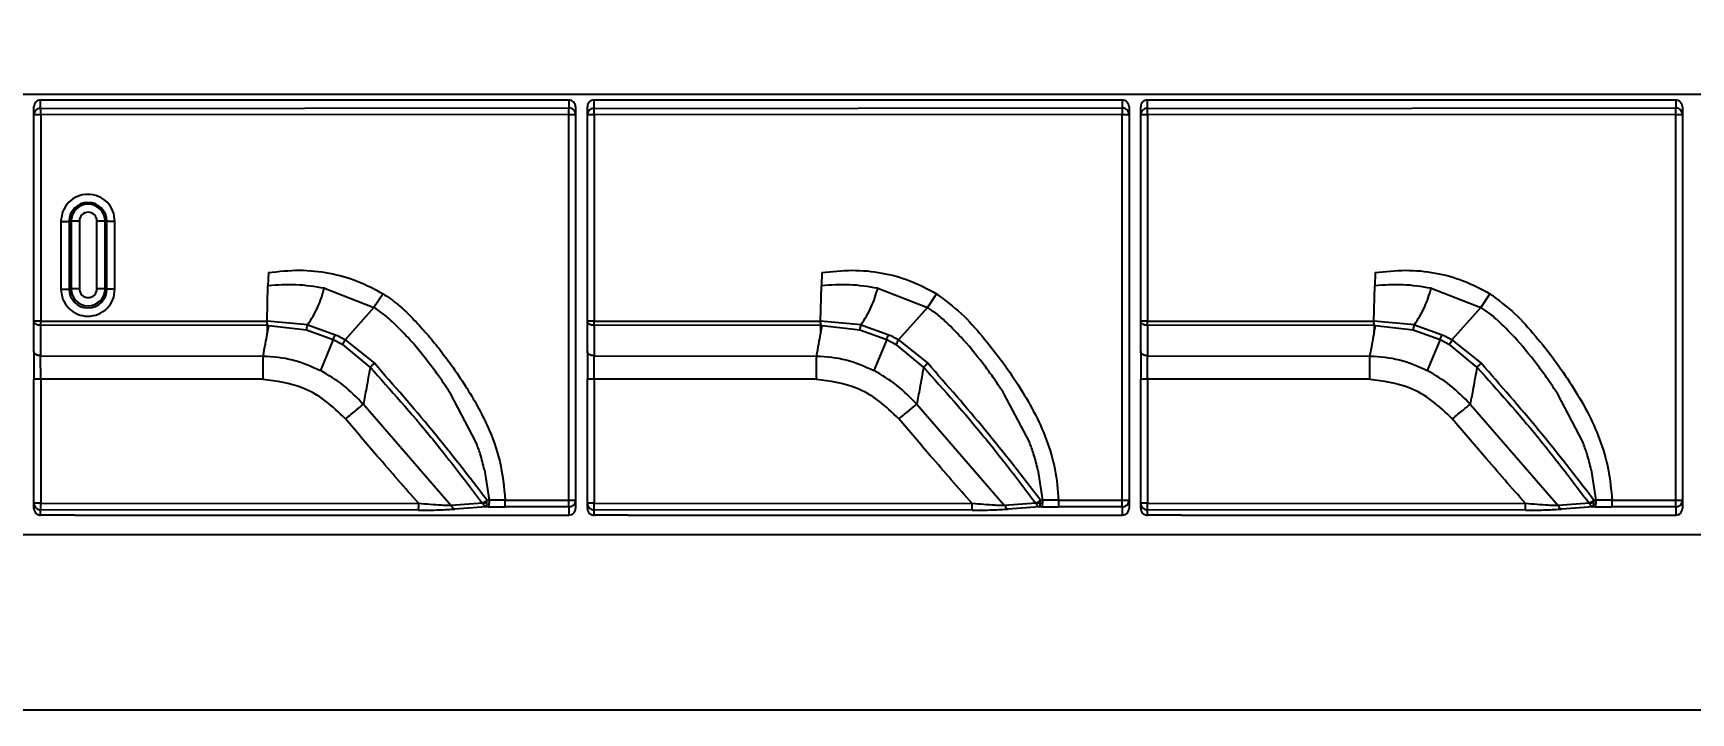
# Model space of a CAD drawing. Header units: millimetres. Extents: x 271 to 405, y 465 to 539.
# Drawn here: x 304.89 to 324.94, y 497.41 to 505.63 of the extents above; entities that cross this region are included whole.
import ezdxf

# ---------------------------------------------------------------- set-up
doc = ezdxf.new("R2010")
doc.units = ezdxf.units.MM
doc.header["$PDSIZE"] = -1
doc.dimstyles.new('ISO-25', dxfattribs={"dimtxt": 2.5, "dimasz": 2.5, "dimexe": 1.25, "dimexo": 0.625, "dimtad": 1, "dimtxsty": 'Standard', "dimcen": 2.5, "dimadec": 0, "dimazin": 0, "dimtfac": 1, "dimtmove": 0, "dimatfit": 3, "dimfxl": 1, "dimarcsym": 0})

# ---------------------------------------------------------------- blocks, each defined once
blk = doc.blocks.new('*D2')
at = {"color": 0, "lineweight": -2}
for p, q in [((288.922, 503.974), (288.922, 465.47)), ((360.773, 503.974), (360.773, 465.47)), ((293.002, 467.47), (356.693, 467.47))]:
    blk.add_line(p, q, dxfattribs=at)
at = {"color": 0}
for points in [[(293.002, 468.15), (293.002, 466.79), (288.922, 467.47)], [(356.693, 466.79), (356.693, 468.15), (360.773, 467.47)]]:
    blk.add_solid(points, dxfattribs=at)
at = {"layer": 'Defpoints', "color": 0}
for p in [(288.922, 503.974), (360.773, 503.974), (360.773, 467.47)]:
    blk.add_point(p, dxfattribs=at)
at = {"color": 0, "insert": (324.848, 471.036), "char_height": 3.5, "attachment_point": 5}
blk.add_mtext('71,85', dxfattribs=at)
blk = doc.blocks.new('*D5')
at = {"color": 0, "lineweight": -2}
for p, q in [((316.026, 516.554), (274.623, 516.554)), ((276.623, 512.474), (276.623, 500.201)), ((276.623, 480.797), (276.623, 493.07)), ((316.026, 476.717), (274.623, 476.717))]:
    blk.add_line(p, q, dxfattribs=at)
at = {"color": 0}
for points in [[(277.303, 512.474), (275.943, 512.474), (276.623, 516.554)], [(275.943, 480.797), (277.303, 480.797), (276.623, 476.717)]]:
    blk.add_solid(points, dxfattribs=at)
at = {"layer": 'Defpoints', "color": 0}
for p in [(276.623, 516.554), (316.026, 516.554), (316.026, 476.717)]:
    blk.add_point(p, dxfattribs=at)
at = {"color": 0, "insert": (276.623, 496.635), "char_height": 3.5, "attachment_point": 5}
blk.add_mtext('39,84', dxfattribs=at)

msp = doc.modelspace()

# ---------------------------------------------------------------- linework, layer by layer
at = {"color": 7, "linetype": 'Continuous', "lineweight": 25}
for p, q in [((291.621, 504.891), (358.126, 504.892)), ((304.895, 504.641), (304.895, 504.739)), ((304.976, 504.72), (304.976, 504.819)), ((311.366, 504.819), (304.976, 504.819)), ((304.976, 504.72), (311.366, 504.725)), ((311.366, 504.819), (311.366, 504.725)), ((311.447, 504.739), (311.447, 504.646)), ((311.589, 504.641), (311.589, 504.739)), ((311.67, 504.72), (311.67, 504.819)), ((318.06, 504.819), (311.67, 504.819)), ((311.67, 504.72), (318.06, 504.725)), ((318.06, 504.819), (318.06, 504.725)), ((318.141, 504.739), (318.141, 504.646)), ((318.283, 504.641), (318.283, 504.739)), ((318.364, 504.72), (318.364, 504.819)), ((324.754, 504.819), (318.364, 504.819)), ((318.364, 504.72), (324.754, 504.725)), ((324.754, 504.819), (324.754, 504.725)), ((324.835, 504.739), (324.835, 504.646)), ((304.895, 502.144), (304.895, 504.641)), ((311.366, 504.647), (304.977, 504.642)), ((304.977, 504.642), (304.977, 502.145)), ((311.366, 499.978), (311.366, 504.647)), ((311.447, 504.646), (311.447, 499.977)), ((311.589, 502.144), (311.589, 504.641)), ((318.06, 504.647), (311.671, 504.642)), ((311.671, 504.642), (311.671, 502.145)), ((318.06, 499.978), (318.06, 504.647)), ((318.141, 504.646), (318.141, 499.977)), ((318.283, 502.144), (318.283, 504.641)), ((324.754, 504.647), (318.365, 504.642)), ((318.365, 504.642), (318.365, 502.145)), ((324.754, 499.978), (324.754, 504.647)), ((324.835, 504.646), (324.835, 499.977)), ((305.222, 503.352), (305.222, 502.532)), ((305.321, 503.353), (305.346, 503.355)), ((305.321, 503.353), (305.321, 502.533)), ((305.346, 503.355), (305.346, 502.535)), ((305.445, 503.356), (305.445, 502.536)), ((305.657, 502.536), (305.657, 503.356)), ((305.755, 502.535), (305.755, 503.355)), ((305.777, 503.353), (305.755, 503.355)), ((305.778, 502.533), (305.777, 503.353)), ((305.875, 502.532), (305.875, 503.352)), ((307.731, 502.733), (307.726, 502.574)), ((314.425, 502.733), (314.42, 502.574)), ((321.119, 502.733), (321.114, 502.574)), ((305.321, 502.533), (305.346, 502.535)), ((305.778, 502.533), (305.755, 502.535)), ((307.715, 502.143), (307.726, 502.574)), ((308.408, 502.543), (309.008, 502.31)), ((314.409, 502.143), (314.42, 502.574)), ((315.102, 502.543), (315.702, 502.31)), ((321.103, 502.143), (321.114, 502.574)), ((321.796, 502.543), (322.396, 502.31)), ((309.008, 502.31), (308.66, 501.917)), ((309.118, 502.477), (309.008, 502.31)), ((315.702, 502.31), (315.354, 501.917)), ((315.812, 502.477), (315.702, 502.31)), ((322.396, 502.31), (322.048, 501.917)), ((322.506, 502.477), (322.396, 502.31)), ((304.895, 501.776), (304.895, 502.144)), ((307.721, 502.092), (304.976, 502.095)), ((304.976, 502.095), (304.976, 501.726)), ((304.977, 502.145), (307.715, 502.143)), ((308.207, 502.101), (307.715, 502.143)), ((307.719, 502.002), (307.721, 502.092)), ((307.721, 502.092), (307.736, 502.092)), ((307.736, 502.092), (308.191, 502.04)), ((308.207, 502.101), (308.542, 501.98)), ((311.589, 501.776), (311.589, 502.144)), ((314.415, 502.092), (311.67, 502.095)), ((311.67, 502.095), (311.67, 501.726)), ((311.671, 502.145), (314.409, 502.143)), ((314.901, 502.101), (314.409, 502.143)), ((314.413, 502.002), (314.415, 502.092)), ((314.415, 502.092), (314.43, 502.092)), ((314.43, 502.092), (314.885, 502.04)), ((314.901, 502.101), (315.236, 501.98)), ((318.283, 501.776), (318.283, 502.144)), ((321.109, 502.092), (318.364, 502.095)), ((318.364, 502.095), (318.364, 501.726)), ((318.365, 502.145), (321.103, 502.143)), ((321.595, 502.101), (321.103, 502.143)), ((321.107, 502.002), (321.109, 502.092)), ((321.109, 502.092), (321.124, 502.092)), ((321.124, 502.092), (321.579, 502.04)), ((321.595, 502.101), (321.93, 501.98)), ((308.191, 502.04), (308.516, 501.924)), ((308.516, 501.924), (308.36, 501.549)), ((308.516, 501.924), (308.63, 501.863)), ((308.66, 501.917), (309.013, 501.635)), ((314.885, 502.04), (315.21, 501.924)), ((315.21, 501.924), (315.054, 501.549)), ((315.21, 501.924), (315.324, 501.863)), ((315.354, 501.917), (315.707, 501.635)), ((321.579, 502.04), (321.904, 501.924)), ((321.904, 501.924), (321.748, 501.549)), ((321.904, 501.924), (322.018, 501.863)), ((322.048, 501.917), (322.401, 501.635)), ((304.976, 501.726), (307.668, 501.723)), ((308.962, 501.588), (308.63, 501.863)), ((311.67, 501.726), (314.362, 501.723)), ((315.656, 501.588), (315.324, 501.863)), ((318.364, 501.726), (321.056, 501.723)), ((322.35, 501.588), (322.018, 501.863)), ((304.895, 499.941), (304.895, 501.443)), ((307.667, 501.443), (304.977, 501.446)), ((304.977, 501.443), (304.977, 499.941)), ((307.667, 501.44), (304.977, 501.443)), ((311.589, 499.941), (311.589, 501.443)), ((314.361, 501.443), (311.671, 501.446)), ((311.671, 501.443), (311.671, 499.941)), ((314.361, 501.44), (311.671, 501.443)), ((318.283, 499.941), (318.283, 501.443)), ((321.055, 501.443), (318.365, 501.446)), ((318.365, 501.443), (318.365, 499.941)), ((321.055, 501.44), (318.365, 501.443)), ((308.88, 501.14), (309.943, 499.913)), ((310.242, 500.683), (309.939, 501.262)), ((315.574, 501.14), (316.637, 499.913)), ((316.936, 500.683), (316.633, 501.262)), ((322.268, 501.14), (323.331, 499.913)), ((323.63, 500.683), (323.327, 501.262)), ((310.345, 500.348), (310.401, 499.98)), ((317.039, 500.348), (317.095, 499.98)), ((323.733, 500.348), (323.789, 499.98)), ((304.895, 499.878), (304.895, 499.941)), ((304.977, 499.941), (309.549, 499.938)), ((310.322, 499.941), (309.943, 499.913)), ((310.366, 499.899), (309.986, 499.871)), ((310.39, 499.899), (310.366, 499.899)), ((310.375, 499.95), (310.376, 499.98)), ((310.376, 499.98), (310.401, 499.98)), ((310.39, 499.899), (310.595, 499.898)), ((310.596, 499.978), (310.401, 499.98)), ((311.366, 499.897), (310.595, 499.898)), ((310.596, 499.978), (311.366, 499.978)), ((311.366, 499.897), (311.366, 499.798)), ((311.447, 499.977), (311.447, 499.878)), ((311.589, 499.878), (311.589, 499.941)), ((311.671, 499.941), (316.243, 499.938)), ((317.016, 499.941), (316.637, 499.913)), ((317.06, 499.899), (316.68, 499.871)), ((317.084, 499.899), (317.06, 499.899)), ((317.069, 499.95), (317.07, 499.98)), ((317.07, 499.98), (317.095, 499.98)), ((317.084, 499.899), (317.289, 499.898)), ((317.29, 499.978), (317.095, 499.98)), ((318.06, 499.897), (317.289, 499.898)), ((317.29, 499.978), (318.06, 499.978)), ((318.06, 499.897), (318.06, 499.798)), ((318.141, 499.977), (318.141, 499.878)), ((318.283, 499.878), (318.283, 499.941)), ((318.365, 499.941), (322.937, 499.938)), ((323.71, 499.941), (323.331, 499.913)), ((323.754, 499.899), (323.374, 499.871)), ((323.778, 499.899), (323.754, 499.899)), ((323.763, 499.95), (323.764, 499.98)), ((323.764, 499.98), (323.789, 499.98)), ((323.778, 499.899), (323.983, 499.898)), ((323.984, 499.978), (323.789, 499.98)), ((324.754, 499.897), (323.983, 499.898)), ((323.984, 499.978), (324.754, 499.978)), ((324.754, 499.897), (324.754, 499.798)), ((324.835, 499.977), (324.835, 499.878)), ((304.976, 499.798), (304.976, 499.861)), ((309.548, 499.858), (304.976, 499.861)), ((305.388, 499.798), (304.976, 499.798)), ((305.388, 499.798), (311.366, 499.798)), ((311.67, 499.798), (311.67, 499.861)), ((316.242, 499.858), (311.67, 499.861)), ((312.082, 499.798), (311.67, 499.798)), ((312.082, 499.798), (318.06, 499.798)), ((318.364, 499.798), (318.364, 499.861)), ((322.936, 499.858), (318.364, 499.861)), ((318.776, 499.798), (318.364, 499.798)), ((318.776, 499.798), (324.754, 499.798)), ((358.126, 499.56), (291.621, 499.56)), ((291.621, 497.441), (358.126, 497.442))]:
    msp.add_line(p, q, dxfattribs=at)
at = {"color": 7, "linetype": 'Continuous', "lineweight": 25, "flags": 128}
for points in [[(307.717, 501.989), (307.718, 501.997), (307.719, 502.002)], [(314.411, 501.989), (314.412, 501.997), (314.413, 502.002)], [(321.105, 501.989), (321.106, 501.997), (321.107, 502.002)], [(307.667, 501.44), (307.667, 501.44), (307.667, 501.441), (307.667, 501.441), (307.667, 501.441), (307.667, 501.442), (307.667, 501.442), (307.667, 501.443), (307.667, 501.443)], [(314.361, 501.44), (314.361, 501.44), (314.361, 501.441), (314.361, 501.441), (314.361, 501.441), (314.361, 501.442), (314.361, 501.442), (314.361, 501.443), (314.361, 501.443)], [(321.055, 501.44), (321.055, 501.44), (321.055, 501.441), (321.055, 501.441), (321.055, 501.441), (321.055, 501.442), (321.055, 501.442), (321.055, 501.443), (321.055, 501.443)]]:
    msp.add_lwpolyline(points, dxfattribs=at)
at = {"color": 7, "linetype": 'Continuous', "lineweight": 25}
for centre, radius, start, end in [((301.925, 504.657), 3.052, 359.7232, 1.199), ((308.315, 504.661), 3.052, 359.7232, 1.199), ((308.619, 504.657), 3.052, 359.7232, 1.199), ((315.009, 504.661), 3.052, 359.7232, 1.199), ((315.313, 504.657), 3.052, 359.7232, 1.199), ((321.703, 504.661), 3.052, 359.7232, 1.199), ((305.549, 503.353), 0.228, 0.0049, 180), ((305.55, 503.355), 0.205, 0.0049, 180), ((305.426, 500.559), 2.797, 89.6111, 91.6423), ((305.551, 503.356), 0.106, 0.0049, 180), ((305.676, 500.685), 2.671, 88.3206, 90.4188), ((305.549, 502.533), 0.228, 180.0049, 360), ((305.426, 499.739), 2.797, 89.6111, 91.6423), ((305.55, 502.535), 0.205, 180.0049, 360), ((305.551, 502.536), 0.106, 180.0049, 360), ((305.677, 499.865), 2.671, 88.3206, 90.4188), ((296.784, 502.15), 8.193, 359.6155, 359.9695), ((221.287, 517.734), 87.853, 349.68408, 349.74389), ((303.478, 502.15), 8.193, 359.6155, 359.9695), ((227.981, 517.734), 87.853, 349.68408, 349.74389), ((310.172, 502.15), 8.193, 359.6155, 359.9695), ((234.675, 517.734), 87.853, 349.68408, 349.74389), ((301.993, 499.926), 2.984, 358.7609, 0.2933), ((306.565, 499.922), 2.984, 358.7609, 0.2933), ((307.65, 499.963), 2.947, 358.7356, 0.3039), ((308.42, 499.962), 2.946, 358.7355, 0.3038), ((308.687, 499.926), 2.984, 358.7609, 0.2933), ((313.259, 499.922), 2.984, 358.7609, 0.2933), ((314.344, 499.963), 2.947, 358.7356, 0.3039), ((315.114, 499.962), 2.946, 358.7355, 0.3038), ((315.381, 499.926), 2.984, 358.7609, 0.2933), ((319.953, 499.922), 2.984, 358.7609, 0.2933), ((321.038, 499.963), 2.947, 358.7356, 0.3039), ((321.808, 499.962), 2.946, 358.7355, 0.3038)]:
    msp.add_arc(centre, radius, start, end, dxfattribs=at)
for points, knots in [([(304.976, 504.819), (304.965, 504.818), (304.949, 504.817), (304.93, 504.806), (304.914, 504.793), (304.898, 504.771), (304.896, 504.75), (304.895, 504.739)], [0, 0, 0, 0, 0.25342, 0.376755, 0.504454, 0.75394, 1, 1, 1, 1]), ([(304.976, 504.72), (304.968, 504.72), (304.951, 504.718), (304.93, 504.708), (304.914, 504.693), (304.904, 504.678), (304.896, 504.66), (304.895, 504.647), (304.895, 504.641)], [0, 0, 0, 0, 0.182037, 0.411431, 0.545977, 0.690303, 0.842527, 1, 1, 1, 1]), ([(311.447, 504.739), (311.446, 504.75), (311.444, 504.766), (311.434, 504.784), (311.42, 504.8), (311.398, 504.816), (311.376, 504.818), (311.366, 504.819)], [0, 0, 0, 0, 0.248992, 0.370652, 0.496975, 0.749541, 1, 1, 1, 1]), ([(311.447, 504.646), (311.446, 504.652), (311.445, 504.665), (311.438, 504.683), (311.428, 504.698), (311.412, 504.712), (311.391, 504.723), (311.373, 504.725), (311.366, 504.725)], [0, 0, 0, 0, 0.157473, 0.309697, 0.454023, 0.588569, 0.817963, 1, 1, 1, 1]), ([(311.67, 504.819), (311.659, 504.818), (311.643, 504.817), (311.624, 504.806), (311.608, 504.793), (311.592, 504.771), (311.59, 504.75), (311.589, 504.739)], [0, 0, 0, 0, 0.25342, 0.376755, 0.504454, 0.75394, 1, 1, 1, 1]), ([(311.67, 504.72), (311.662, 504.72), (311.645, 504.718), (311.624, 504.708), (311.608, 504.693), (311.598, 504.678), (311.59, 504.66), (311.589, 504.647), (311.589, 504.641)], [0, 0, 0, 0, 0.182036, 0.411431, 0.545976, 0.690302, 0.842527, 1, 1, 1, 1]), ([(318.141, 504.739), (318.14, 504.75), (318.138, 504.766), (318.128, 504.784), (318.114, 504.8), (318.092, 504.816), (318.07, 504.818), (318.06, 504.819)], [0, 0, 0, 0, 0.248992, 0.370652, 0.496975, 0.749541, 1, 1, 1, 1]), ([(318.141, 504.646), (318.14, 504.652), (318.139, 504.665), (318.132, 504.683), (318.122, 504.698), (318.106, 504.712), (318.085, 504.723), (318.067, 504.725), (318.06, 504.725)], [0, 0, 0, 0, 0.157473, 0.309698, 0.454024, 0.588569, 0.817964, 1, 1, 1, 1]), ([(318.364, 504.819), (318.353, 504.818), (318.337, 504.817), (318.318, 504.806), (318.302, 504.793), (318.286, 504.771), (318.284, 504.75), (318.283, 504.739)], [0, 0, 0, 0, 0.25342, 0.376755, 0.504454, 0.75394, 1, 1, 1, 1]), ([(318.364, 504.72), (318.356, 504.72), (318.339, 504.718), (318.318, 504.708), (318.302, 504.693), (318.292, 504.678), (318.284, 504.66), (318.283, 504.647), (318.283, 504.641)], [0, 0, 0, 0, 0.182036, 0.411431, 0.545976, 0.690302, 0.842527, 1, 1, 1, 1]), ([(324.835, 504.739), (324.834, 504.75), (324.832, 504.766), (324.822, 504.784), (324.808, 504.8), (324.786, 504.816), (324.764, 504.818), (324.754, 504.819)], [0, 0, 0, 0, 0.248992, 0.370652, 0.496975, 0.749541, 1, 1, 1, 1]), ([(324.835, 504.646), (324.834, 504.652), (324.833, 504.665), (324.826, 504.683), (324.816, 504.698), (324.8, 504.712), (324.779, 504.723), (324.761, 504.725), (324.754, 504.725)], [0, 0, 0, 0, 0.157473, 0.309698, 0.454024, 0.588569, 0.817964, 1, 1, 1, 1]), ([(304.977, 504.642), (304.966, 504.642), (304.951, 504.642), (304.931, 504.642), (304.918, 504.642), (304.908, 504.641), (304.898, 504.641), (304.896, 504.641), (304.895, 504.641)], [0, 0, 0, 0, 0.243619, 0.372782, 0.502319, 0.631447, 0.759537, 1, 1, 1, 1]), ([(311.366, 504.647), (311.374, 504.647), (311.391, 504.647), (311.412, 504.647), (311.428, 504.646), (311.438, 504.646), (311.445, 504.646), (311.446, 504.646), (311.447, 504.646)], [0, 0, 0, 0, 0.181966, 0.411368, 0.545075, 0.689675, 0.842559, 1, 1, 1, 1]), ([(311.671, 504.642), (311.66, 504.642), (311.645, 504.642), (311.625, 504.642), (311.612, 504.642), (311.602, 504.641), (311.592, 504.641), (311.59, 504.641), (311.589, 504.641)], [0, 0, 0, 0, 0.243619, 0.372782, 0.502319, 0.631447, 0.759537, 1, 1, 1, 1]), ([(318.06, 504.647), (318.068, 504.647), (318.085, 504.647), (318.106, 504.646), (318.122, 504.646), (318.132, 504.646), (318.139, 504.646), (318.14, 504.646), (318.141, 504.646)], [0, 0, 0, 0, 0.181966, 0.411368, 0.545075, 0.689675, 0.842559, 1, 1, 1, 1]), ([(318.365, 504.642), (318.354, 504.642), (318.339, 504.642), (318.319, 504.642), (318.306, 504.642), (318.296, 504.641), (318.286, 504.641), (318.284, 504.641), (318.283, 504.641)], [0, 0, 0, 0, 0.243619, 0.372782, 0.502319, 0.631447, 0.759537, 1, 1, 1, 1]), ([(324.754, 504.647), (324.762, 504.647), (324.779, 504.647), (324.8, 504.646), (324.816, 504.646), (324.826, 504.646), (324.833, 504.646), (324.834, 504.646), (324.835, 504.646)], [0, 0, 0, 0, 0.181966, 0.411368, 0.545075, 0.689675, 0.842559, 1, 1, 1, 1]), ([(307.731, 502.733), (307.856, 502.747), (308.102, 502.774), (308.465, 502.735), (308.809, 502.643), (309.015, 502.532), (309.118, 502.477)], [0, 0, 0, 0, 0.262688, 0.514253, 0.756856, 1, 1, 1, 1]), ([(314.425, 502.733), (314.547, 502.746), (314.789, 502.773), (315.15, 502.737), (315.497, 502.645), (315.707, 502.533), (315.812, 502.477)], [0, 0, 0, 0, 0.256766, 0.505731, 0.751665, 1, 1, 1, 1]), ([(321.119, 502.733), (321.241, 502.746), (321.483, 502.773), (321.844, 502.737), (322.191, 502.645), (322.401, 502.533), (322.506, 502.477)], [0, 0, 0, 0, 0.256766, 0.505731, 0.751665, 1, 1, 1, 1]), ([(308.408, 502.543), (308.295, 502.561), (308.068, 502.598), (307.84, 502.582), (307.726, 502.574)], [0, 0, 0, 0, 0.502047, 1, 1, 1, 1]), ([(308.207, 502.101), (308.251, 502.171), (308.338, 502.31), (308.385, 502.466), (308.408, 502.543)], [0, 0, 0, 0, 0.51188, 1, 1, 1, 1]), ([(315.102, 502.543), (314.989, 502.561), (314.762, 502.598), (314.534, 502.582), (314.42, 502.574)], [0, 0, 0, 0, 0.502047, 1, 1, 1, 1]), ([(314.901, 502.101), (314.945, 502.171), (315.032, 502.31), (315.079, 502.466), (315.102, 502.543)], [0, 0, 0, 0, 0.5118799, 1, 1, 1, 1]), ([(321.796, 502.543), (321.683, 502.561), (321.456, 502.598), (321.228, 502.582), (321.114, 502.574)], [0, 0, 0, 0, 0.502047, 1, 1, 1, 1]), ([(321.595, 502.101), (321.639, 502.171), (321.726, 502.31), (321.773, 502.466), (321.796, 502.543)], [0, 0, 0, 0, 0.5118799, 1, 1, 1, 1]), ([(309.232, 502.137), (309.192, 502.173), (309.122, 502.237), (309.042, 502.288), (309.008, 502.31)], [0, 0, 0, 0, 0.571638, 1, 1, 1, 1]), ([(309.118, 502.477), (309.179, 502.435), (309.316, 502.34), (309.486, 502.17), (309.651, 501.99), (309.799, 501.81), (309.956, 501.599), (310.114, 501.367), (310.261, 501.121), (310.411, 500.822), (310.55, 500.445), (310.581, 500.137), (310.596, 499.978)], [0, 0, 0, 0, 0.073951, 0.167133, 0.240959, 0.318975, 0.401356, 0.504879, 0.600756, 0.689403, 0.840791, 1, 1, 1, 1]), ([(315.926, 502.137), (315.886, 502.173), (315.816, 502.237), (315.736, 502.288), (315.702, 502.31)], [0, 0, 0, 0, 0.571638, 1, 1, 1, 1]), ([(315.812, 502.477), (315.915, 502.4), (316.117, 502.249), (316.447, 501.875), (316.816, 501.382), (317.113, 500.835), (317.257, 500.354), (317.279, 500.104), (317.29, 499.978)], [0, 0, 0, 0, 0.128773, 0.252959, 0.499043, 0.747593, 0.873757, 1, 1, 1, 1]), ([(322.62, 502.137), (322.58, 502.173), (322.51, 502.237), (322.43, 502.288), (322.396, 502.31)], [0, 0, 0, 0, 0.571638, 1, 1, 1, 1]), ([(322.506, 502.477), (322.609, 502.4), (322.811, 502.249), (323.141, 501.875), (323.51, 501.382), (323.807, 500.835), (323.951, 500.354), (323.973, 500.104), (323.984, 499.978)], [0, 0, 0, 0, 0.128773, 0.252959, 0.499043, 0.747593, 0.873757, 1, 1, 1, 1]), ([(304.977, 502.145), (304.966, 502.145), (304.951, 502.145), (304.931, 502.145), (304.918, 502.145), (304.908, 502.145), (304.898, 502.144), (304.896, 502.144), (304.895, 502.144)], [0, 0, 0, 0, 0.243619, 0.372783, 0.502319, 0.631447, 0.759537, 1, 1, 1, 1]), ([(304.976, 502.095), (304.966, 502.095), (304.95, 502.096), (304.931, 502.102), (304.918, 502.109), (304.908, 502.117), (304.898, 502.128), (304.896, 502.138), (304.895, 502.144)], [0, 0, 0, 0, 0.241127, 0.370687, 0.50272, 0.634695, 0.763397, 1, 1, 1, 1]), ([(308.191, 502.04), (308.192, 502.045), (308.194, 502.053), (308.198, 502.069), (308.202, 502.085), (308.205, 502.095), (308.207, 502.101)], [0, 0, 0, 0, 0.247251, 0.499954, 0.752682, 1, 1, 1, 1]), ([(309.714, 501.587), (309.627, 501.699), (309.479, 501.893), (309.305, 502.065), (309.232, 502.137)], [0, 0, 0, 0, 0.580697, 1, 1, 1, 1]), ([(311.671, 502.145), (311.66, 502.145), (311.645, 502.145), (311.625, 502.145), (311.612, 502.145), (311.602, 502.145), (311.592, 502.144), (311.59, 502.144), (311.589, 502.144)], [0, 0, 0, 0, 0.243618, 0.372782, 0.502319, 0.631447, 0.759537, 1, 1, 1, 1]), ([(311.67, 502.095), (311.66, 502.095), (311.644, 502.096), (311.625, 502.102), (311.612, 502.109), (311.602, 502.117), (311.592, 502.128), (311.59, 502.138), (311.589, 502.144)], [0, 0, 0, 0, 0.241127, 0.370687, 0.50272, 0.634695, 0.763396, 1, 1, 1, 1]), ([(314.885, 502.04), (314.886, 502.045), (314.888, 502.053), (314.892, 502.069), (314.896, 502.085), (314.899, 502.095), (314.901, 502.101)], [0, 0, 0, 0, 0.247251, 0.499954, 0.752682, 1, 1, 1, 1]), ([(316.408, 501.587), (316.321, 501.699), (316.173, 501.893), (315.999, 502.065), (315.926, 502.137)], [0, 0, 0, 0, 0.580697, 1, 1, 1, 1]), ([(318.365, 502.145), (318.354, 502.145), (318.339, 502.145), (318.319, 502.145), (318.306, 502.145), (318.296, 502.145), (318.286, 502.144), (318.284, 502.144), (318.283, 502.144)], [0, 0, 0, 0, 0.243618, 0.372782, 0.502319, 0.631447, 0.759537, 1, 1, 1, 1]), ([(318.364, 502.095), (318.354, 502.095), (318.338, 502.096), (318.319, 502.102), (318.306, 502.109), (318.296, 502.117), (318.286, 502.128), (318.284, 502.138), (318.283, 502.144)], [0, 0, 0, 0, 0.241127, 0.370687, 0.50272, 0.634695, 0.763396, 1, 1, 1, 1]), ([(321.579, 502.04), (321.58, 502.045), (321.582, 502.053), (321.586, 502.069), (321.59, 502.085), (321.593, 502.095), (321.595, 502.101)], [0, 0, 0, 0, 0.247251, 0.499954, 0.752682, 1, 1, 1, 1]), ([(323.102, 501.587), (323.015, 501.699), (322.867, 501.893), (322.693, 502.065), (322.62, 502.137)], [0, 0, 0, 0, 0.580697, 1, 1, 1, 1]), ([(307.668, 501.723), (307.677, 501.773), (307.694, 501.862), (307.71, 501.95), (307.717, 501.989)], [0, 0, 0, 0, 0.559876, 1, 1, 1, 1]), ([(308.516, 501.924), (308.518, 501.929), (308.521, 501.937), (308.527, 501.951), (308.534, 501.965), (308.539, 501.975), (308.542, 501.98)], [0, 0, 0, 0, 0.247199, 0.499741, 0.75242, 1, 1, 1, 1]), ([(308.66, 501.917), (308.638, 501.93), (308.6, 501.952), (308.559, 501.971), (308.542, 501.98)], [0, 0, 0, 0, 0.5597048, 1, 1, 1, 1]), ([(308.63, 501.863), (308.635, 501.873), (308.643, 501.889), (308.655, 501.909), (308.66, 501.917)], [0, 0, 0, 0, 0.5595024, 1, 1, 1, 1]), ([(314.362, 501.723), (314.371, 501.773), (314.388, 501.862), (314.404, 501.95), (314.411, 501.989)], [0, 0, 0, 0, 0.559876, 1, 1, 1, 1]), ([(315.21, 501.924), (315.212, 501.929), (315.215, 501.937), (315.221, 501.951), (315.228, 501.965), (315.233, 501.975), (315.236, 501.98)], [0, 0, 0, 0, 0.247199, 0.499741, 0.75242, 1, 1, 1, 1]), ([(315.354, 501.917), (315.332, 501.93), (315.294, 501.952), (315.253, 501.971), (315.236, 501.98)], [0, 0, 0, 0, 0.559705, 1, 1, 1, 1]), ([(315.324, 501.863), (315.329, 501.873), (315.337, 501.889), (315.349, 501.909), (315.354, 501.917)], [0, 0, 0, 0, 0.559502, 1, 1, 1, 1]), ([(321.056, 501.723), (321.065, 501.773), (321.082, 501.862), (321.098, 501.95), (321.105, 501.989)], [0, 0, 0, 0, 0.559876, 1, 1, 1, 1]), ([(321.904, 501.924), (321.906, 501.929), (321.909, 501.937), (321.915, 501.951), (321.922, 501.965), (321.927, 501.975), (321.93, 501.98)], [0, 0, 0, 0, 0.247199, 0.499741, 0.75242, 1, 1, 1, 1]), ([(322.048, 501.917), (322.026, 501.93), (321.988, 501.952), (321.947, 501.971), (321.93, 501.98)], [0, 0, 0, 0, 0.559705, 1, 1, 1, 1]), ([(322.018, 501.863), (322.023, 501.873), (322.031, 501.889), (322.043, 501.909), (322.048, 501.917)], [0, 0, 0, 0, 0.559502, 1, 1, 1, 1]), ([(304.976, 501.726), (304.966, 501.727), (304.95, 501.728), (304.931, 501.734), (304.918, 501.741), (304.908, 501.749), (304.898, 501.76), (304.896, 501.77), (304.895, 501.776)], [0, 0, 0, 0, 0.241128, 0.370687, 0.50272, 0.634695, 0.763397, 1, 1, 1, 1]), ([(304.895, 501.776), (304.895, 501.719), (304.895, 501.617), (304.895, 501.496), (304.895, 501.443)], [0, 0, 0, 0, 0.558255, 1, 1, 1, 1]), ([(307.668, 501.723), (307.789, 501.715), (308.029, 501.697), (308.25, 501.598), (308.36, 501.549)], [0, 0, 0, 0, 0.500216, 1, 1, 1, 1]), ([(311.67, 501.726), (311.66, 501.727), (311.644, 501.728), (311.625, 501.734), (311.612, 501.741), (311.602, 501.749), (311.592, 501.76), (311.59, 501.77), (311.589, 501.776)], [0, 0, 0, 0, 0.241127, 0.370687, 0.50272, 0.634695, 0.763396, 1, 1, 1, 1]), ([(311.589, 501.776), (311.589, 501.719), (311.589, 501.617), (311.589, 501.496), (311.589, 501.443)], [0, 0, 0, 0, 0.558255, 1, 1, 1, 1]), ([(314.362, 501.723), (314.483, 501.715), (314.723, 501.697), (314.944, 501.598), (315.054, 501.549)], [0, 0, 0, 0, 0.500216, 1, 1, 1, 1]), ([(318.364, 501.726), (318.354, 501.727), (318.338, 501.728), (318.319, 501.734), (318.306, 501.741), (318.296, 501.749), (318.286, 501.76), (318.284, 501.77), (318.283, 501.776)], [0, 0, 0, 0, 0.241127, 0.370687, 0.50272, 0.634695, 0.763396, 1, 1, 1, 1]), ([(318.283, 501.776), (318.283, 501.719), (318.283, 501.617), (318.283, 501.496), (318.283, 501.443)], [0, 0, 0, 0, 0.558255, 1, 1, 1, 1]), ([(321.056, 501.723), (321.177, 501.715), (321.417, 501.697), (321.638, 501.598), (321.748, 501.549)], [0, 0, 0, 0, 0.5002163, 1, 1, 1, 1]), ([(308.88, 501.14), (308.802, 501.22), (308.648, 501.38), (308.456, 501.493), (308.36, 501.549)], [0, 0, 0, 0, 0.500419, 1, 1, 1, 1]), ([(308.962, 501.588), (308.947, 501.504), (308.92, 501.355), (308.892, 501.205), (308.88, 501.14)], [0, 0, 0, 0, 0.561163, 1, 1, 1, 1]), ([(308.962, 501.588), (308.966, 501.591), (308.972, 501.598), (308.985, 501.61), (308.999, 501.623), (309.008, 501.631), (309.013, 501.635)], [0, 0, 0, 0, 0.246048, 0.499443, 0.753141, 1, 1, 1, 1]), ([(308.962, 501.588), (309.211, 501.31), (309.471, 501.02), (309.819, 500.593), (310.028, 500.326), (310.224, 500.069), (310.322, 499.941)], [0, 0, 0, 0, 0.523748, 0.54548, 0.773248, 1, 1, 1, 1]), ([(310.376, 499.98), (310.157, 500.264), (309.719, 500.83), (309.247, 501.368), (309.013, 501.635)], [0, 0, 0, 0, 0.502993, 1, 1, 1, 1]), ([(309.939, 501.262), (309.898, 501.324), (309.826, 501.434), (309.748, 501.54), (309.714, 501.587)], [0, 0, 0, 0, 0.559821, 1, 1, 1, 1]), ([(315.574, 501.14), (315.496, 501.22), (315.342, 501.38), (315.15, 501.493), (315.054, 501.549)], [0, 0, 0, 0, 0.500419, 1, 1, 1, 1]), ([(315.656, 501.588), (315.641, 501.504), (315.614, 501.355), (315.586, 501.205), (315.574, 501.14)], [0, 0, 0, 0, 0.561163, 1, 1, 1, 1]), ([(315.656, 501.588), (315.66, 501.591), (315.666, 501.598), (315.679, 501.61), (315.693, 501.623), (315.702, 501.631), (315.707, 501.635)], [0, 0, 0, 0, 0.246048, 0.499443, 0.753141, 1, 1, 1, 1]), ([(315.656, 501.588), (315.905, 501.31), (316.165, 501.02), (316.513, 500.593), (316.722, 500.326), (316.918, 500.069), (317.016, 499.941)], [0, 0, 0, 0, 0.523748, 0.54548, 0.773248, 1, 1, 1, 1]), ([(317.07, 499.98), (316.851, 500.264), (316.413, 500.83), (315.941, 501.368), (315.707, 501.635)], [0, 0, 0, 0, 0.502993, 1, 1, 1, 1]), ([(316.633, 501.262), (316.592, 501.324), (316.52, 501.434), (316.442, 501.54), (316.408, 501.587)], [0, 0, 0, 0, 0.559821, 1, 1, 1, 1]), ([(322.268, 501.14), (322.19, 501.22), (322.036, 501.38), (321.844, 501.493), (321.748, 501.549)], [0, 0, 0, 0, 0.500419, 1, 1, 1, 1]), ([(322.35, 501.588), (322.335, 501.504), (322.308, 501.355), (322.28, 501.205), (322.268, 501.14)], [0, 0, 0, 0, 0.561163, 1, 1, 1, 1]), ([(322.35, 501.588), (322.354, 501.591), (322.36, 501.598), (322.373, 501.61), (322.387, 501.623), (322.396, 501.631), (322.401, 501.635)], [0, 0, 0, 0, 0.246048, 0.499443, 0.753141, 1, 1, 1, 1]), ([(322.35, 501.588), (322.599, 501.31), (322.859, 501.02), (323.207, 500.593), (323.416, 500.326), (323.612, 500.069), (323.71, 499.941)], [0, 0, 0, 0, 0.523748, 0.54548, 0.773248, 1, 1, 1, 1]), ([(323.764, 499.98), (323.545, 500.264), (323.107, 500.83), (322.635, 501.368), (322.401, 501.635)], [0, 0, 0, 0, 0.502993, 1, 1, 1, 1]), ([(323.327, 501.262), (323.286, 501.324), (323.214, 501.434), (323.136, 501.54), (323.102, 501.587)], [0, 0, 0, 0, 0.559821, 1, 1, 1, 1]), ([(304.977, 501.443), (304.966, 501.443), (304.951, 501.443), (304.931, 501.443), (304.918, 501.443), (304.908, 501.443), (304.898, 501.443), (304.896, 501.443), (304.895, 501.443)], [0, 0, 0, 0, 0.243617, 0.372782, 0.502319, 0.631448, 0.759539, 1, 1, 1, 1]), ([(304.977, 501.443), (304.977, 501.444), (304.977, 501.445), (304.977, 501.446), (304.977, 501.446)], [0, 0, 0, 0, 0.5600363, 1, 1, 1, 1]), ([(308.664, 500.962), (308.584, 501.039), (308.429, 501.189), (308.097, 501.383), (307.829, 501.418), (307.667, 501.44)], [0, 0, 0, 0, 0.292303, 0.572758, 1, 1, 1, 1]), ([(311.671, 501.443), (311.66, 501.443), (311.645, 501.443), (311.625, 501.443), (311.612, 501.443), (311.602, 501.443), (311.592, 501.443), (311.59, 501.443), (311.589, 501.443)], [0, 0, 0, 0, 0.243617, 0.372782, 0.502319, 0.631448, 0.759539, 1, 1, 1, 1]), ([(311.671, 501.443), (311.671, 501.444), (311.671, 501.445), (311.671, 501.446), (311.671, 501.446)], [0, 0, 0, 0, 0.560036, 1, 1, 1, 1]), ([(315.358, 500.962), (315.278, 501.039), (315.123, 501.189), (314.791, 501.383), (314.523, 501.418), (314.361, 501.44)], [0, 0, 0, 0, 0.292303, 0.572758, 1, 1, 1, 1]), ([(318.365, 501.443), (318.354, 501.443), (318.339, 501.443), (318.319, 501.443), (318.306, 501.443), (318.296, 501.443), (318.286, 501.443), (318.284, 501.443), (318.283, 501.443)], [0, 0, 0, 0, 0.243617, 0.372782, 0.502319, 0.631448, 0.759539, 1, 1, 1, 1]), ([(318.365, 501.443), (318.365, 501.444), (318.365, 501.445), (318.365, 501.446), (318.365, 501.446)], [0, 0, 0, 0, 0.560036, 1, 1, 1, 1]), ([(322.052, 500.962), (321.972, 501.039), (321.817, 501.189), (321.485, 501.383), (321.217, 501.418), (321.055, 501.44)], [0, 0, 0, 0, 0.292303, 0.572758, 1, 1, 1, 1]), ([(308.664, 500.962), (308.709, 501), (308.79, 501.066), (308.852, 501.117), (308.88, 501.14)], [0, 0, 0, 0, 0.559783, 1, 1, 1, 1]), ([(315.358, 500.962), (315.403, 501), (315.484, 501.066), (315.546, 501.117), (315.574, 501.14)], [0, 0, 0, 0, 0.5597829, 1, 1, 1, 1]), ([(322.052, 500.962), (322.097, 501), (322.178, 501.066), (322.24, 501.117), (322.268, 501.14)], [0, 0, 0, 0, 0.559783, 1, 1, 1, 1]), ([(309.549, 499.938), (309.381, 500.129), (309.084, 500.469), (308.791, 500.812), (308.664, 500.962)], [0, 0, 0, 0, 0.5636964, 1, 1, 1, 1]), ([(316.243, 499.938), (316.075, 500.129), (315.778, 500.469), (315.485, 500.812), (315.358, 500.962)], [0, 0, 0, 0, 0.563696, 1, 1, 1, 1]), ([(322.937, 499.938), (322.769, 500.129), (322.472, 500.469), (322.179, 500.812), (322.052, 500.962)], [0, 0, 0, 0, 0.563696, 1, 1, 1, 1]), ([(310.345, 500.348), (310.329, 500.412), (310.301, 500.526), (310.26, 500.635), (310.242, 500.683)], [0, 0, 0, 0, 0.5594337, 1, 1, 1, 1]), ([(317.039, 500.348), (317.023, 500.412), (316.995, 500.526), (316.954, 500.635), (316.936, 500.683)], [0, 0, 0, 0, 0.559434, 1, 1, 1, 1]), ([(323.733, 500.348), (323.717, 500.412), (323.689, 500.526), (323.648, 500.635), (323.63, 500.683)], [0, 0, 0, 0, 0.559434, 1, 1, 1, 1]), ([(304.977, 499.941), (304.969, 499.941), (304.951, 499.941), (304.93, 499.941), (304.914, 499.941), (304.904, 499.941), (304.896, 499.941), (304.895, 499.941), (304.895, 499.941)], [0, 0, 0, 0, 0.181749, 0.411267, 0.545132, 0.68987, 0.842771, 1, 1, 1, 1]), ([(304.895, 499.941), (304.895, 499.934), (304.896, 499.922), (304.904, 499.904), (304.914, 499.889), (304.93, 499.874), (304.951, 499.863), (304.968, 499.862), (304.976, 499.861)], [0, 0, 0, 0, 0.157473, 0.309697, 0.454023, 0.588569, 0.817963, 1, 1, 1, 1]), ([(309.943, 499.913), (309.929, 499.913), (309.892, 499.914), (309.766, 499.92), (309.643, 499.93), (309.549, 499.938)], [0, 0, 0, 0, 0.121958, 0.327457, 1, 1, 1, 1]), ([(309.943, 499.913), (309.946, 499.907), (309.951, 499.896), (309.962, 499.883), (309.973, 499.874), (309.982, 499.872), (309.986, 499.871)], [0, 0, 0, 0, 0.249815, 0.500001, 0.750184, 1, 1, 1, 1]), ([(310.322, 499.941), (310.326, 499.944), (310.333, 499.948), (310.346, 499.958), (310.361, 499.969), (310.371, 499.976), (310.376, 499.98)], [0, 0, 0, 0, 0.221754, 0.48712, 0.729136, 1, 1, 1, 1]), ([(310.375, 499.95), (310.369, 499.949), (310.358, 499.945), (310.339, 499.942), (310.328, 499.942), (310.322, 499.941)], [0, 0, 0, 0, 0.3324125, 0.6229393, 1, 1, 1, 1]), ([(310.322, 499.941), (310.324, 499.937), (310.328, 499.927), (310.338, 499.914), (310.35, 499.903), (310.36, 499.901), (310.366, 499.899)], [0, 0, 0, 0, 0.192714, 0.422126, 0.691653, 1, 1, 1, 1]), ([(310.366, 499.899), (310.367, 499.901), (310.369, 499.903), (310.371, 499.914), (310.374, 499.93), (310.375, 499.944), (310.375, 499.95)], [0, 0, 0, 0, 0.250201, 0.500438, 0.74999, 1, 1, 1, 1]), ([(310.401, 499.98), (310.401, 499.97), (310.4, 499.95), (310.397, 499.924), (310.394, 499.905), (310.391, 499.901), (310.39, 499.899)], [0, 0, 0, 0, 0.241189, 0.50025, 0.759175, 1, 1, 1, 1]), ([(311.366, 499.978), (311.377, 499.978), (311.392, 499.978), (311.411, 499.977), (311.424, 499.977), (311.434, 499.977), (311.444, 499.977), (311.446, 499.977), (311.447, 499.977)], [0, 0, 0, 0, 0.243748, 0.372829, 0.502302, 0.631375, 0.7594, 1, 1, 1, 1]), ([(311.414, 499.913), (311.419, 499.917), (311.428, 499.924), (311.438, 499.939), (311.445, 499.957), (311.446, 499.97), (311.447, 499.977)], [0, 0, 0, 0, 0.228546, 0.473845, 0.732466, 1, 1, 1, 1]), ([(311.671, 499.941), (311.663, 499.941), (311.645, 499.941), (311.624, 499.941), (311.608, 499.941), (311.598, 499.941), (311.59, 499.941), (311.589, 499.941), (311.589, 499.941)], [0, 0, 0, 0, 0.181749, 0.411267, 0.545132, 0.68987, 0.842771, 1, 1, 1, 1]), ([(311.589, 499.941), (311.589, 499.934), (311.59, 499.922), (311.598, 499.904), (311.608, 499.889), (311.624, 499.874), (311.645, 499.863), (311.662, 499.862), (311.67, 499.861)], [0, 0, 0, 0, 0.157473, 0.309698, 0.454024, 0.588569, 0.817964, 1, 1, 1, 1]), ([(316.637, 499.913), (316.623, 499.913), (316.586, 499.914), (316.46, 499.92), (316.337, 499.93), (316.243, 499.938)], [0, 0, 0, 0, 0.121958, 0.327457, 1, 1, 1, 1]), ([(316.637, 499.913), (316.64, 499.907), (316.645, 499.896), (316.656, 499.883), (316.667, 499.874), (316.676, 499.872), (316.68, 499.871)], [0, 0, 0, 0, 0.249815, 0.500001, 0.750184, 1, 1, 1, 1]), ([(317.016, 499.941), (317.02, 499.944), (317.027, 499.948), (317.04, 499.958), (317.055, 499.969), (317.065, 499.976), (317.07, 499.98)], [0, 0, 0, 0, 0.221754, 0.48712, 0.729136, 1, 1, 1, 1]), ([(317.069, 499.95), (317.063, 499.949), (317.052, 499.945), (317.033, 499.942), (317.022, 499.942), (317.016, 499.941)], [0, 0, 0, 0, 0.332412, 0.622939, 1, 1, 1, 1]), ([(317.016, 499.941), (317.018, 499.937), (317.022, 499.927), (317.032, 499.914), (317.044, 499.903), (317.054, 499.901), (317.06, 499.899)], [0, 0, 0, 0, 0.192714, 0.422126, 0.691653, 1, 1, 1, 1]), ([(317.06, 499.899), (317.061, 499.901), (317.063, 499.903), (317.065, 499.914), (317.068, 499.93), (317.069, 499.944), (317.069, 499.95)], [0, 0, 0, 0, 0.250201, 0.500438, 0.74999, 1, 1, 1, 1]), ([(317.095, 499.98), (317.095, 499.97), (317.094, 499.95), (317.091, 499.924), (317.088, 499.905), (317.085, 499.901), (317.084, 499.899)], [0, 0, 0, 0, 0.241189, 0.50025, 0.759175, 1, 1, 1, 1]), ([(318.06, 499.978), (318.071, 499.978), (318.086, 499.978), (318.105, 499.977), (318.118, 499.977), (318.128, 499.977), (318.138, 499.977), (318.14, 499.977), (318.141, 499.977)], [0, 0, 0, 0, 0.243748, 0.372829, 0.502302, 0.631376, 0.759401, 1, 1, 1, 1]), ([(318.108, 499.913), (318.113, 499.917), (318.122, 499.924), (318.132, 499.939), (318.139, 499.957), (318.14, 499.97), (318.141, 499.977)], [0, 0, 0, 0, 0.2285375, 0.4738351, 0.7324612, 1, 1, 1, 1]), ([(318.365, 499.941), (318.357, 499.941), (318.339, 499.941), (318.318, 499.941), (318.302, 499.941), (318.292, 499.941), (318.284, 499.941), (318.283, 499.941), (318.283, 499.941)], [0, 0, 0, 0, 0.181749, 0.411267, 0.545132, 0.68987, 0.842771, 1, 1, 1, 1]), ([(318.283, 499.941), (318.283, 499.934), (318.284, 499.922), (318.292, 499.904), (318.302, 499.889), (318.318, 499.874), (318.339, 499.863), (318.356, 499.862), (318.364, 499.861)], [0, 0, 0, 0, 0.157473, 0.309698, 0.454024, 0.588569, 0.817964, 1, 1, 1, 1]), ([(323.331, 499.913), (323.317, 499.913), (323.28, 499.914), (323.154, 499.92), (323.031, 499.93), (322.937, 499.938)], [0, 0, 0, 0, 0.1219583, 0.3274571, 1, 1, 1, 1]), ([(323.331, 499.913), (323.334, 499.907), (323.339, 499.896), (323.35, 499.883), (323.361, 499.874), (323.37, 499.872), (323.374, 499.871)], [0, 0, 0, 0, 0.249815, 0.500001, 0.750184, 1, 1, 1, 1]), ([(323.71, 499.941), (323.714, 499.944), (323.721, 499.948), (323.734, 499.958), (323.749, 499.969), (323.759, 499.976), (323.764, 499.98)], [0, 0, 0, 0, 0.221754, 0.48712, 0.729136, 1, 1, 1, 1]), ([(323.763, 499.95), (323.757, 499.949), (323.746, 499.945), (323.727, 499.942), (323.716, 499.942), (323.71, 499.941)], [0, 0, 0, 0, 0.332412, 0.622939, 1, 1, 1, 1]), ([(323.71, 499.941), (323.712, 499.937), (323.716, 499.927), (323.726, 499.914), (323.738, 499.903), (323.748, 499.901), (323.754, 499.899)], [0, 0, 0, 0, 0.192714, 0.4221261, 0.6916531, 1, 1, 1, 1]), ([(323.754, 499.899), (323.755, 499.901), (323.757, 499.903), (323.759, 499.914), (323.762, 499.93), (323.763, 499.944), (323.763, 499.95)], [0, 0, 0, 0, 0.250201, 0.500438, 0.74999, 1, 1, 1, 1]), ([(323.789, 499.98), (323.789, 499.97), (323.788, 499.95), (323.785, 499.924), (323.782, 499.905), (323.779, 499.901), (323.778, 499.899)], [0, 0, 0, 0, 0.241189, 0.50025, 0.759175, 1, 1, 1, 1]), ([(324.754, 499.978), (324.765, 499.978), (324.78, 499.978), (324.799, 499.977), (324.812, 499.977), (324.822, 499.977), (324.832, 499.977), (324.834, 499.977), (324.835, 499.977)], [0, 0, 0, 0, 0.243748, 0.372829, 0.502302, 0.631376, 0.759401, 1, 1, 1, 1]), ([(324.802, 499.913), (324.807, 499.917), (324.816, 499.924), (324.826, 499.939), (324.833, 499.957), (324.834, 499.97), (324.835, 499.977)], [0, 0, 0, 0, 0.228538, 0.473835, 0.732461, 1, 1, 1, 1]), ([(304.895, 499.878), (304.895, 499.872), (304.896, 499.859), (304.901, 499.847), (304.904, 499.841)], [0, 0, 0, 0, 0.49972, 1, 1, 1, 1]), ([(304.904, 499.841), (304.908, 499.835), (304.916, 499.822), (304.933, 499.809), (304.954, 499.8), (304.969, 499.799), (304.976, 499.798)], [0, 0, 0, 0, 0.247628, 0.492595, 0.747916, 1, 1, 1, 1]), ([(309.548, 499.858), (309.633, 499.858), (309.792, 499.859), (309.925, 499.867), (309.986, 499.871)], [0, 0, 0, 0, 0.537942, 1, 1, 1, 1]), ([(311.366, 499.798), (311.377, 499.799), (311.393, 499.8), (311.411, 499.811), (311.427, 499.825), (311.444, 499.847), (311.446, 499.868), (311.447, 499.878)], [0, 0, 0, 0, 0.253434, 0.376773, 0.504477, 0.753954, 1, 1, 1, 1]), ([(311.589, 499.878), (311.589, 499.872), (311.59, 499.859), (311.595, 499.847), (311.598, 499.841)], [0, 0, 0, 0, 0.49972, 1, 1, 1, 1]), ([(311.598, 499.841), (311.602, 499.835), (311.61, 499.822), (311.627, 499.809), (311.648, 499.8), (311.663, 499.799), (311.67, 499.798)], [0, 0, 0, 0, 0.247628, 0.492595, 0.747916, 1, 1, 1, 1]), ([(316.242, 499.858), (316.327, 499.858), (316.486, 499.859), (316.619, 499.867), (316.68, 499.871)], [0, 0, 0, 0, 0.5379441, 1, 1, 1, 1]), ([(318.06, 499.798), (318.071, 499.799), (318.087, 499.8), (318.105, 499.811), (318.121, 499.825), (318.138, 499.847), (318.14, 499.868), (318.141, 499.878)], [0, 0, 0, 0, 0.253434, 0.376773, 0.504477, 0.753954, 1, 1, 1, 1]), ([(318.283, 499.878), (318.283, 499.872), (318.284, 499.859), (318.289, 499.847), (318.292, 499.841)], [0, 0, 0, 0, 0.49972, 1, 1, 1, 1]), ([(318.292, 499.841), (318.296, 499.835), (318.304, 499.822), (318.321, 499.809), (318.342, 499.8), (318.357, 499.799), (318.364, 499.798)], [0, 0, 0, 0, 0.2476281, 0.4925954, 0.7479156, 1, 1, 1, 1]), ([(322.936, 499.858), (323.021, 499.858), (323.18, 499.859), (323.313, 499.867), (323.374, 499.871)], [0, 0, 0, 0, 0.5379441, 1, 1, 1, 1]), ([(324.754, 499.798), (324.765, 499.799), (324.781, 499.8), (324.799, 499.811), (324.815, 499.825), (324.832, 499.847), (324.834, 499.868), (324.835, 499.878)], [0, 0, 0, 0, 0.253434, 0.376773, 0.504477, 0.753954, 1, 1, 1, 1])]:
    msp.add_open_spline(points, degree=3, knots=knots, dxfattribs=at)
for points in [[(305.875, 503.352), (305.87, 503.395), (305.86, 503.48), (305.785, 503.589), (305.677, 503.662), (305.548, 503.687), (305.42, 503.662), (305.312, 503.589), (305.236, 503.48), (305.227, 503.395), (305.222, 503.352)], [(305.222, 503.352), (305.233, 503.352), (305.257, 503.352), (305.287, 503.352), (305.311, 503.353), (305.317, 503.353), (305.321, 503.353)], [(305.875, 503.352), (305.864, 503.352), (305.84, 503.352), (305.81, 503.352), (305.787, 503.353), (305.78, 503.353), (305.777, 503.353)], [(305.222, 502.532), (305.233, 502.532), (305.257, 502.532), (305.287, 502.532), (305.311, 502.533), (305.318, 502.533), (305.321, 502.533)], [(305.222, 502.532), (305.227, 502.489), (305.236, 502.404), (305.312, 502.295), (305.42, 502.222), (305.549, 502.197), (305.677, 502.222), (305.785, 502.295), (305.861, 502.404), (305.87, 502.489), (305.875, 502.532)], [(305.875, 502.532), (305.864, 502.532), (305.84, 502.532), (305.81, 502.532), (305.787, 502.533), (305.781, 502.533), (305.778, 502.533)], [(307.721, 502.092), (307.72, 502.1), (307.718, 502.115), (307.716, 502.134), (307.715, 502.143)], [(314.415, 502.092), (314.414, 502.1), (314.412, 502.115), (314.41, 502.134), (314.409, 502.143)], [(321.109, 502.092), (321.108, 502.1), (321.106, 502.115), (321.104, 502.134), (321.103, 502.143)], [(304.977, 501.446), (304.977, 501.497), (304.976, 501.599), (304.976, 501.684), (304.976, 501.726)], [(307.667, 501.443), (307.667, 501.494), (307.667, 501.595), (307.668, 501.681), (307.668, 501.723)], [(311.671, 501.446), (311.671, 501.497), (311.67, 501.599), (311.67, 501.684), (311.67, 501.726)], [(314.361, 501.443), (314.361, 501.494), (314.361, 501.595), (314.362, 501.681), (314.362, 501.723)], [(318.365, 501.446), (318.365, 501.497), (318.364, 501.599), (318.364, 501.684), (318.364, 501.726)], [(321.055, 501.443), (321.055, 501.494), (321.055, 501.595), (321.056, 501.681), (321.056, 501.723)]]:
    msp.add_open_spline(points, degree=3, dxfattribs=at)
at = {"color": 8, "linetype": 'Continuous', "lineweight": 25}
for points, knots in [([(311.366, 499.897), (311.373, 499.898), (311.391, 499.899), (311.406, 499.908), (311.414, 499.913)], [0, 0, 0, 0, 0.442412, 1, 1, 1, 1]), ([(318.06, 499.897), (318.067, 499.898), (318.085, 499.899), (318.1, 499.908), (318.108, 499.913)], [0, 0, 0, 0, 0.442398, 1, 1, 1, 1]), ([(324.754, 499.897), (324.761, 499.898), (324.779, 499.899), (324.794, 499.908), (324.802, 499.913)], [0, 0, 0, 0, 0.4423981, 1, 1, 1, 1])]:
    msp.add_open_spline(points, degree=3, knots=knots, dxfattribs=at)

# ---------------------------------------------------------------- dimensions: what is measured, and where the dimension line sits
dim = msp.add_linear_dim(base=(276.623, 516.554), p1=(316.026, 476.717), p2=(316.026, 516.554), angle=90, dimstyle='ISO-25', override={"dimtxt": 3.5, "dimasz": 4.08, "dimexe": 2, "dimexo": 0, "dimgap": 1.524, "dimtih": 1, "dimtoh": 1, "dimzin": 0, "dimadec": 2, "dimtzin": 0})
dim.commit()
dim.dimension.update_dxf_attribs({"geometry": '*D5', "text_midpoint": (276.623, 496.635)})
dim = msp.add_linear_dim(base=(360.773, 467.47), p1=(288.922, 503.974), p2=(360.773, 503.974), dimstyle='ISO-25', override={"dimtxt": 3.5, "dimasz": 4.08, "dimexe": 2, "dimexo": 0, "dimgap": 1.524, "dimtih": 1, "dimtoh": 1, "dimzin": 0, "dimadec": 2, "dimtzin": 0})
dim.commit()
dim.dimension.update_dxf_attribs({"geometry": '*D2', "text_midpoint": (324.848, 471.036)})

doc.saveas('drawing.dxf')
